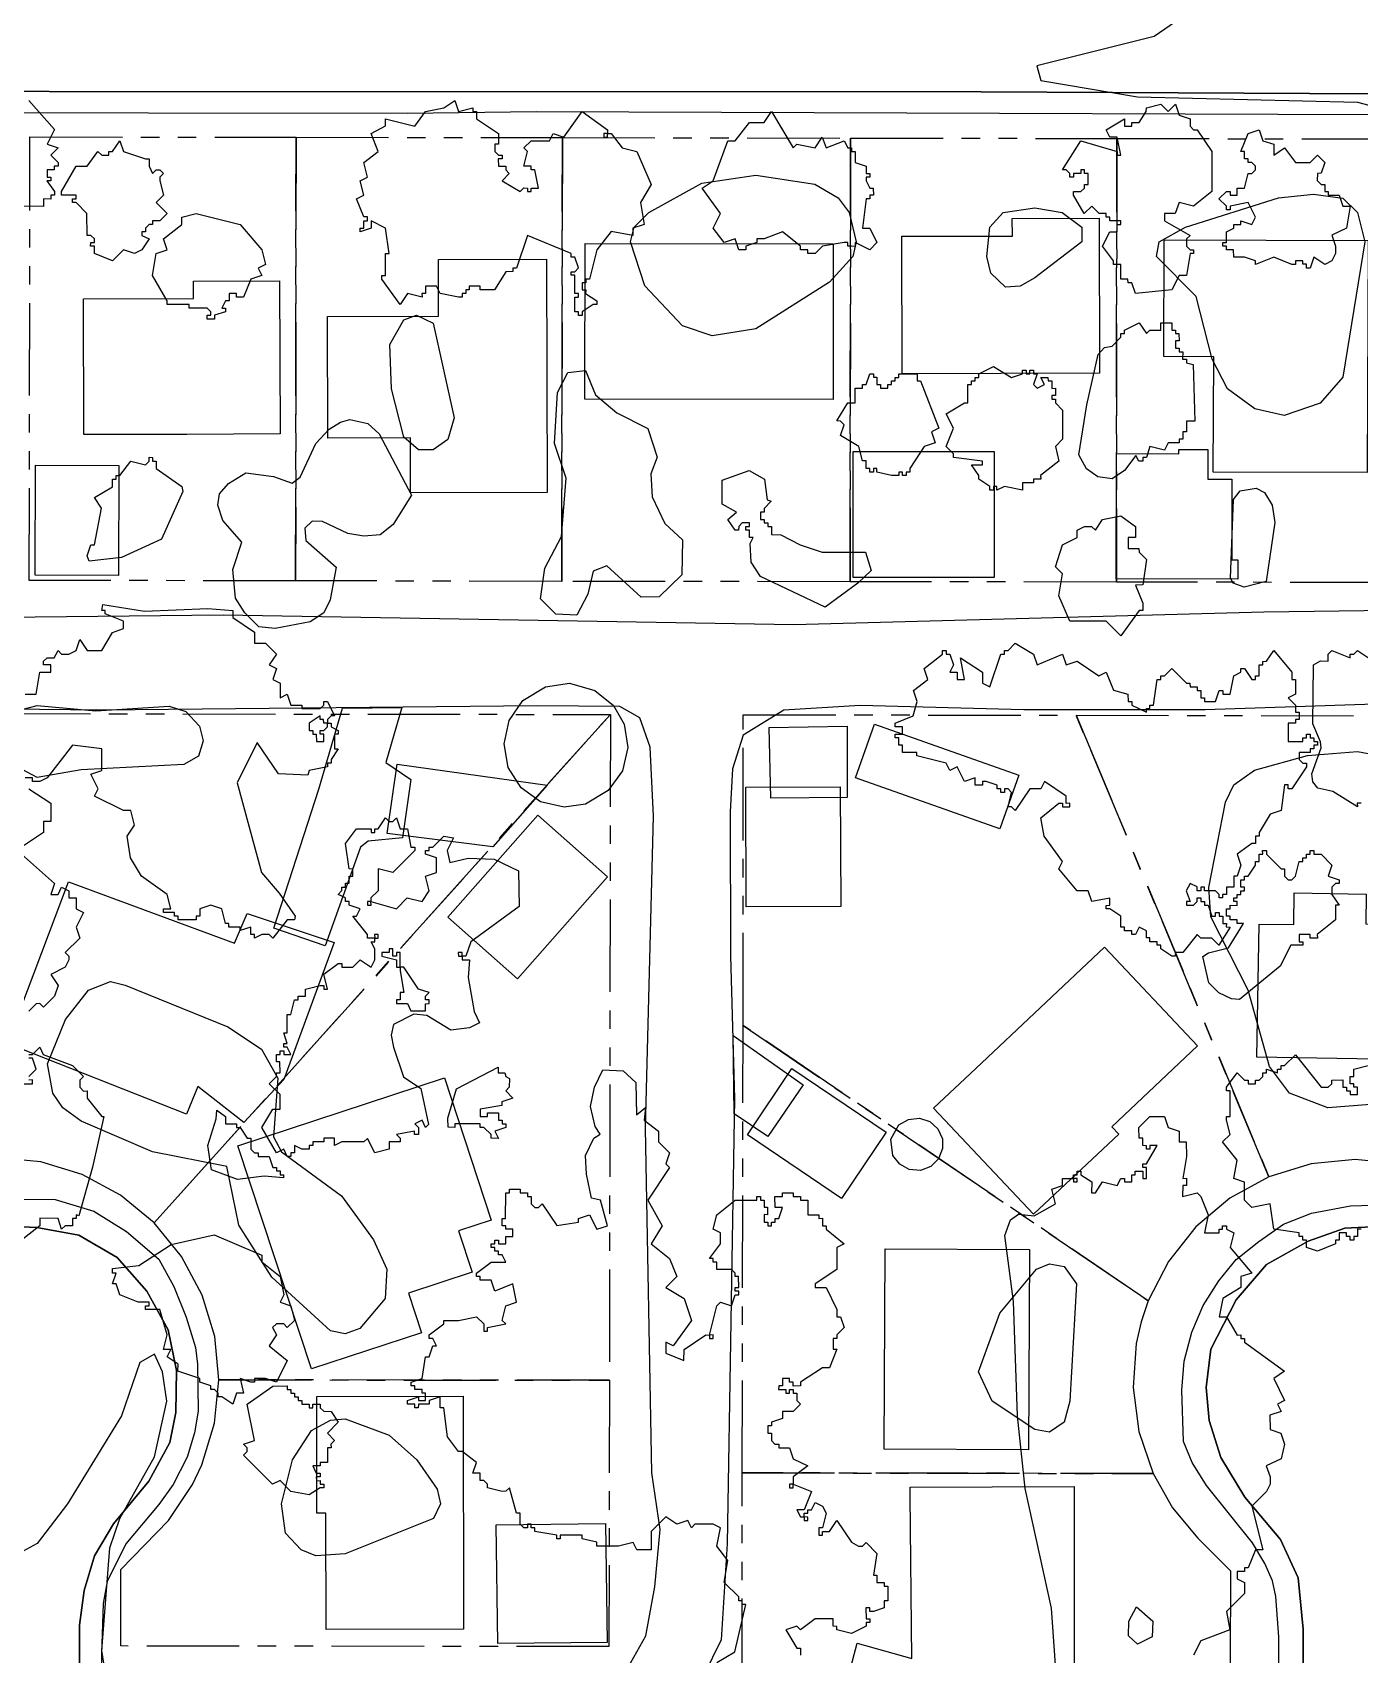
# Model space of a CAD drawing. Header units: metres. Extents: x -550 to 550, y -500 to 950.
# Drawn here: x 365.1 to 456.2, y -138 to -26.6 of the extents above; entities that cross this region are included whole.
import ezdxf

# ---------------------------------------------------------------- set-up
doc = ezdxf.new("R2010")
doc.units = ezdxf.units.M
doc.header["$LTSCALE"] = 2
doc.linetypes.add('PHANTOM', pattern=[6.35, 3.175, -0.635, 0.635, -0.635, 0.635, -0.635])
for name, color, linetype in [('SITE-BLDG-EXIST', 7, 'CONTINUOUS'), ('SITE-PARKING', 250, 'CONTINUOUS'), ('SITE-PROPERTY', 7, 'PHANTOM'), ('SITE-ROAD-CURB', 7, 'CONTINUOUS'), ('SITE-ROAD-GRAVEL', 32, 'CONTINUOUS'), ('SITE-ROAD-PAVED', 7, 'CONTINUOUS'), ('SITE-TREE-CANOPY', 94, 'CONTINUOUS'), ('TOPO-CONTOUR-MINOR', 9, 'CONTINUOUS')]:
    doc.layers.add(name, color=color, linetype=linetype)

msp = doc.modelspace()

# ---------------------------------------------------------------- linework, layer by layer
at = {"layer": 'SITE-BLDG-EXIST'}
for points in [[(424.8, -40.6), (432.4, -40.59), (432.39, -39.38), (438.36, -39.37), (438.38, -50), (424.83, -50.04)], [(403.05, -41.11), (420.1, -41.13), (420.09, -51.81), (403.04, -51.78)], [(446.2, -56.79), (446.23, -48.88), (442.8, -48.86), (442.83, -40.84), (456.83, -40.9), (456.77, -56.83)], [(391.07, -57.52), (391.05, -54.45), (385.39, -54.47), (385.36, -46.11), (392.99, -46.09), (392.98, -42.21), (400.39, -42.18), (400.44, -58.2), (391.07, -58.22)], [(375.69, -54.21), (368.62, -54.22), (368.59, -44.9), (376.15, -44.88), (376.15, -43.69), (382.07, -43.67), (382.1, -54.18)], [(421.47, -55.39), (431.15, -55.39), (431.15, -64.04), (421.47, -64.04)], [(443.84, -55.54), (443.84, -55.25), (445.83, -55.25), (445.83, -57.29), (447.48, -57.29), (447.47, -62.81), (447.88, -62.81), (447.88, -64.14), (439.53, -64.13), (439.55, -55.53)], [(365.27, -63.87), (365.3, -56.32), (371.03, -56.35), (371, -63.9)], [(390.14, -76.84), (400.45, -78.29), (396.71, -82.53), (389.45, -81.61)], [(414.12, -86.64), (414.09, -78.42), (420.57, -78.4), (420.61, -86.62)], [(398.42, -91.58), (393.63, -87.36), (399.81, -80.36), (404.6, -84.59)], [(378.97, -89.14), (379.85, -87.1), (385.81, -89.1), (382.35, -98.5), (379.61, -101.46), (376.45, -98.99), (375.68, -100.88), (363.39, -96.03), (367.57, -84.93)], [(449.35, -87.83), (451.72, -87.86), (451.76, -85.68), (456.7, -85.77), (456.67, -87.82), (464.48, -87.96), (464.33, -97.23), (449.19, -96.98)], [(429.88, -97.75), (438.72, -89.42), (445.12, -96.2), (439.22, -101.75), (439.7, -102.25), (433.86, -107.75), (426.99, -100.46)], [(420.67, -106.67), (414.2, -102.3), (417.26, -97.75), (423.73, -102.13)], [(379.2, -103.06), (393.39, -98.38), (396.61, -108.15), (394.35, -108.89), (395.29, -111.74), (390.92, -113.18), (391.82, -115.89), (384.26, -118.38)], [(423.66, -110.12), (433.58, -110.17), (433.5, -123.93), (423.59, -123.88)], [(385.27, -136.26), (385.25, -128.29), (384.63, -128.29), (384.62, -120.26), (394.68, -120.25), (394.71, -136.25)], [(425.37, -127.09), (425.37, -126.5), (436.64, -126.45), (436.64, -139.4), (429.14, -139.37), (428.1, -143.4), (420.59, -141.53), (421.75, -137.21), (425.49, -138.27)], [(397.05, -137.24), (396.95, -129.09), (404.46, -128.98), (404.56, -137.15)]]:
    msp.add_lwpolyline(points, close=True, dxfattribs=at)
at = {"layer": 'SITE-PARKING'}
for points in [[(390.51, -81.92), (388.15, -82.13), (387.63, -82.54), (385.21, -89.32), (381.67, -88.12), (384.76, -78.57), (386.38, -73.01), (390.46, -72.97), (389.36, -76.74), (391.09, -77.9)], [(415.8, -79.18), (415.7, -74.34), (421.06, -74.24), (421.06, -79.15)], [(431.53, -81.3), (421.63, -77.78), (422.93, -74.1), (432.84, -77.61)], [(415.61, -102.42), (413.3, -100.85), (413.22, -95.49), (418.02, -98.86)]]:
    msp.add_lwpolyline(points, close=True, dxfattribs=at)
at = {"layer": 'SITE-PROPERTY'}
for points in [[(383.17, -64.26), (364.88, -64.24), (364.92, -33.78), (383.2, -33.81)], [(401.45, -64.3), (383.17, -64.26), (383.2, -33.81), (401.49, -33.83)], [(421.25, -64.32), (401.45, -64.3), (401.49, -33.83), (421.29, -33.86)], [(439.54, -64.35), (421.25, -64.32), (421.29, -33.86), (439.57, -33.89)], [(457.82, -64.38), (439.54, -64.35), (439.57, -33.89), (457.86, -33.92)], [(373.46, -108.34), (371.15, -106.45), (368.52, -105.03), (365.66, -104.16), (362.69, -103.87), (362.73, -73.38), (404.79, -73.44)], [(377.9, -119.13), (377.61, -116.15), (376.75, -113.3), (375.34, -110.66), (373.46, -108.34), (404.79, -73.44), (404.72, -119.15)], [(450.02, -105.19), (447.34, -106.66), (445.01, -108.61), (443.12, -110.99), (441.73, -113.69), (413.9, -94.79), (413.92, -73.46), (436.78, -73.49)], [(461.88, -105.22), (458.98, -104.31), (455.95, -104), (452.92, -104.3), (450.02, -105.19), (436.78, -73.49), (470.86, -73.55), (474.34, -75.55)], [(441.25, -115.14), (440.91, -116.63), (440.69, -119.66), (441.08, -122.68), (442.06, -125.56), (413.84, -125.51), (413.9, -94.79), (441.73, -113.69)], [(404.69, -137.44), (371.17, -137.4), (371.17, -132.14), (374.43, -128.78), (376.09, -126.3), (376.73, -124.96), (377.6, -122.1), (377.9, -119.13), (404.72, -119.15)], [(443.4, -127.91), (445.13, -129.99), (447.38, -132.24), (447.35, -148.58), (413.83, -140.5), (413.84, -125.51), (442.06, -125.56)]]:
    msp.add_lwpolyline(points, close=True, dxfattribs=at)
at = {"layer": 'SITE-ROAD-CURB'}
for points in [[(277.21, -106.49), (278.5, -105.77), (279.6, -104.76), (280.62, -103.37), (281.66, -100.42), (281.81, -98.57), (281.51, -97.04), (279.02, -91.25), (278.48, -89.57), (278.2, -87.38), (278.18, -51.05), (278.42, -47.15), (278.73, -45.48), (279.74, -42.04), (281.7, -38.71), (283.49, -36.53), (285.57, -34.68), (288.81, -32.65), (291.13, -31.73), (293.87, -30.98), (295.73, -30.77), (302.23, -30.63), (430.25, -30.68), (466.34, -30.88)], [(476.08, -32.33), (399.7, -32.07), (390.86, -32.17), (301.93, -32.05)], [(364.17, -106.73), (366.65, -106.75), (369.31, -107.54), (371.56, -108.94), (373.77, -110.83), (374.8, -112.72), (375.66, -114.83), (376.3, -116.9), (376.43, -118.05), (376.47, -121.27), (376.23, -122.76), (375.73, -124.44), (374.75, -126.3), (373.77, -127.69), (371.51, -130.38), (370.23, -132.97), (369.96, -134.48), (369.83, -137.97), (369.76, -170.48)], [(450.48, -177.3), (450.69, -136.76), (450.49, -134), (450.26, -132.92), (449.74, -131.73), (448.9, -130.32), (445.74, -126.37), (444.75, -124.8), (444.16, -123.36), (444.03, -119.84), (444.2, -117.85), (444.72, -115.85), (445.5, -114.01), (446.59, -112.32), (447.78, -110.87), (449.33, -109.63), (451.02, -108.44), (452.94, -107.69), (455.63, -107.17), (457.91, -107.11)], [(368.32, -174.92), (368.32, -135.98), (368.64, -133.6), (369.36, -131.21), (370.65, -129.01), (373.08, -126.08), (374.52, -123.42), (374.95, -121.37), (374.99, -118.48), (374.41, -115.7), (372.96, -113.03), (370.91, -110.72), (368.28, -109.18), (365.39, -108.66), (363.41, -108.57)], [(457.54, -108.6), (455.23, -108.7), (452.72, -109.61), (449.86, -111.2), (447.78, -113.63), (446.02, -117.03), (445.71, -119.64), (445.92, -121.91), (446.72, -124.46), (448.37, -127.18), (450.81, -130.08), (452.03, -132.71), (452.38, -136.24), (452.22, -176.93)]]:
    msp.add_lwpolyline(points, dxfattribs=at)
at = {"layer": 'SITE-ROAD-GRAVEL'}
for points in [[(259.08, -140.3), (280.03, -140.03), (302.28, -139.38), (305.73, -139.43), (310.9, -139.26), (313.71, -138.64), (314.38, -137.65), (314.39, -136.37), (313.94, -127.1), (314.22, -79.35), (314.94, -75.13), (315.64, -73.13), (317.08, -71.05), (319.68, -68.87), (320.83, -68.29), (327.76, -66.53), (354.5, -66.85), (378.19, -66.6), (417.39, -67.26), (449.67, -66.39), (461.74, -66.22)], [(405.99, -138.91), (407.22, -136.7), (407.84, -133.33), (408.21, -129.39), (407.63, -125.52), (407.2, -101.85), (407.76, -80.43), (407.51, -75.68), (406.82, -73.68), (405.44, -72.9), (399.76, -72.84), (369.84, -73.14), (331.52, -72.74)], [(462.79, -72.55), (445.65, -73.11), (433.19, -73.13), (421.95, -72.82), (416.7, -73.15), (413.91, -74.86), (413.17, -77.16), (413.02, -80.13), (413.05, -90.01), (413.31, -99.8), (412.82, -130.38), (412.39, -136.98), (409.98, -141.92)]]:
    msp.add_lwpolyline(points, dxfattribs=at)
at = {"layer": 'SITE-ROAD-PAVED'}
for points in [[(466.34, -30.88), (430.25, -30.68), (302.23, -30.63), (295.73, -30.77), (293.87, -30.98), (291.13, -31.73), (288.81, -32.65), (285.57, -34.68), (283.49, -36.53), (281.7, -38.71), (279.74, -42.04), (278.73, -45.48), (278.42, -47.15), (278.18, -51.05), (278.2, -87.38), (278.48, -89.57), (279.02, -91.25), (281.51, -97.04), (281.81, -98.57), (281.66, -100.42), (280.62, -103.37), (279.6, -104.76), (278.5, -105.77), (277.21, -106.49)], [(363.41, -108.57), (365.39, -108.66), (368.28, -109.18), (370.91, -110.72), (372.96, -113.03), (374.41, -115.7), (374.99, -118.48), (374.95, -121.37), (374.52, -123.42), (373.08, -126.08), (370.65, -129.01), (369.36, -131.21), (368.64, -133.6), (368.32, -135.98), (368.32, -174.92)], [(452.22, -176.93), (452.38, -136.24), (452.03, -132.71), (450.81, -130.08), (448.37, -127.18), (446.72, -124.46), (445.92, -121.91), (445.71, -119.64), (446.02, -117.03), (447.78, -113.63), (449.86, -111.2), (452.72, -109.61), (455.23, -108.7), (457.54, -108.6)]]:
    msp.add_lwpolyline(points, dxfattribs=at)
at = {"layer": 'SITE-TREE-CANOPY'}
for points in [[(364.84, -31.29), (366.6, -33.28), (366.1, -34.29), (366.85, -34.54), (366.35, -35.04), (366.85, -35.54), (366.85, -35.79), (366.59, -35.79), (366.59, -36.04), (366.1, -36.04), (366.1, -36.54), (366.35, -36.54), (366.35, -36.79), (366.09, -36.79), (366.6, -37.54), (366.6, -37.79), (366.35, -37.79), (366.35, -38.05), (365.85, -38.04), (365.85, -38.55), (364.35, -38.54)], [(364.6, -72.04), (365.35, -72.04), (365.6, -70.54), (366.35, -70.54), (366.35, -70.04), (365.85, -70.04), (365.85, -69.79), (366.1, -69.54), (366.59, -69.54), (366.85, -69.04), (367.1, -69.29), (367.6, -69.29), (368.1, -69.04), (368.34, -68.29), (368.85, -69.04), (369.85, -69.04), (370.6, -67.8), (371.34, -67.54), (371.35, -67.04), (370.1, -66.54), (370.1, -66.29), (369.85, -66.29), (369.93, -65.88), (372.79, -66.35), (377.14, -66.16), (378.85, -66.3), (378.85, -66.79), (380.35, -67.79), (380.35, -68.54), (381.1, -68.54), (381.85, -69.29), (381.35, -70.04), (381.85, -70.29), (381.6, -71.03), (382.1, -71.29), (382.1, -72.29), (382.6, -72.04), (382.85, -72.79), (383.6, -72.79), (383.6, -73.04), (384.85, -73.04), (385.1, -72.79), (385.1, -72.54), (385.35, -72.54), (385.85, -73.54), (385.6, -73.54), (385.35, -73.79), (385.35, -74.04), (385.6, -74.04), (385.6, -74.29), (386.1, -74.54), (386.1, -74.79), (385.84, -74.79), (385.85, -75.79), (386.1, -75.79), (385.6, -76.53), (385.6, -76.79), (385.35, -76.79), (385.35, -77.04), (384.1, -77.29), (384.02, -77.6), (382, -77.51), (380.54, -75.37), (379.15, -78.14), (380.82, -84.29), (382.05, -85.7), (383.13, -87.29), (383.1, -87.54), (382.6, -87.54), (381.6, -88.79), (381.35, -88.54), (380.85, -88.54), (380.35, -88.79), (380.35, -88.54), (380.1, -88.54), (380.1, -88.04), (379.35, -88.28), (379.35, -88.04), (378.59, -88.04), (378.59, -87.79), (378.35, -87.79), (378.1, -86.79), (377.35, -86.54), (376.59, -86.79), (376.6, -87.29), (376.35, -87.29), (376.35, -87.54), (375.1, -87.53), (375.1, -87.29), (374.85, -87.29), (374.85, -87.04), (374.09, -87.04), (374.09, -86.79), (374.6, -86.79), (374.35, -85.79), (372.59, -84.54), (371.84, -83.29), (371.6, -81.79), (372.1, -81.03), (371.85, -80.04), (371.35, -80.04), (369.35, -79.04), (369.6, -78.54), (369.1, -77.54), (369.85, -77.29), (369.85, -75.79), (367.84, -75.55), (366.1, -77.79), (365.6, -78.05), (365.1, -78.04), (365.1, -77.79), (364.6, -77.79)], [(456.35, -79.54), (456.09, -79.54), (456.1, -79.79), (454.41, -78.73), (453.37, -78.49), (453.04, -78.06), (452.96, -77.51), (453.61, -75.72), (453.57, -75.31), (453.04, -74.09), (453.09, -70.02), (453.56, -69.76), (454.1, -69.79), (454.1, -69.29), (454.34, -69.04), (455.6, -69.54), (455.59, -69.29), (455.85, -69.29), (456.1, -69.04), (456.85, -69.54)], [(364.85, -78.54), (366.35, -79.54), (366.35, -80.79), (365.85, -80.79), (365.85, -81.54), (364.35, -82.54)], [(364.34, -83.04), (366.6, -85.04), (366.35, -85.79), (366.85, -85.79), (367.09, -85.29), (367.6, -85.54), (367.6, -86.03), (368.1, -86.03), (368.1, -86.79), (368.6, -87.04), (368.1, -88.04), (368.35, -88.79), (367.35, -89.79), (367.59, -90.04), (367.6, -90.29), (367.35, -90.79), (366.35, -91.29), (366.85, -92.04), (366.6, -92.79), (365.85, -93.54), (365.6, -93.28), (365.35, -93.3), (364.85, -93.8)], [(364.85, -96.79), (365.1, -96.79), (365.6, -96.29), (365.84, -96.79), (367.84, -97.54), (368.6, -98.29), (368.35, -98.54), (368.35, -99.04), (368.6, -99.3), (368.85, -99.28), (368.85, -99.78), (369.85, -101.04), (370, -101.04), (369.23, -104.52), (368.27, -107.87), (368.1, -107.79), (368.1, -108.04), (367.85, -108.04), (367.85, -108.54), (367.35, -108.54), (367.1, -108.79), (366.85, -108.04), (365.6, -108.03), (365.6, -108.54), (364.35, -109.53)], [(456.35, -108.79), (456.1, -108.79), (456.1, -109.29), (455.85, -109.29), (455.85, -109.54), (455.6, -109.54), (455.59, -109.29), (455.35, -109.29), (455.35, -109.04), (454.85, -109.03), (454.85, -109.54), (454.6, -109.54), (454.6, -109.79), (453.35, -110.29), (452.59, -110.04), (452.6, -109.54), (452.35, -109.54), (452.35, -109.29), (452.1, -109.29), (452.1, -109.04), (450.35, -108.78), (450.1, -107.04), (448.85, -107.29), (448.35, -106.79), (448.34, -105.55), (447.6, -105.29), (447.85, -104.04), (446.84, -102.78), (447.35, -102.28), (447.1, -101.29), (447.1, -101.04), (447.35, -101.04), (447.35, -99.29), (447.1, -99.29), (447.1, -99.04), (447.85, -98.04), (448.35, -98.54), (448.6, -98.54), (448.6, -98.79), (449.1, -98.79), (449.1, -98.54), (449.35, -98.54), (449.6, -98.29), (449.6, -98.04), (449.85, -98.04), (449.85, -97.79), (450.6, -98.04), (450.6, -97.79), (450.85, -97.8), (450.85, -97.54), (451.1, -97.54), (451.85, -96.8), (453.6, -99.04), (454.1, -99.04), (454.35, -98.79), (454.35, -98.54), (455.09, -98.53), (455.09, -99.03), (455.35, -99.04), (455.35, -99.29), (455.6, -99.29), (455.6, -99.54), (456.1, -99.54), (456.1, -99.04), (455.85, -99.04), (455.85, -98.79), (455.6, -98.79), (455.6, -98.29), (455.85, -98.29), (455.85, -97.79), (456.84, -97.54)], [(364.85, -98.29), (365.34, -97.79), (365.1, -97.04), (364.85, -97.04)], [(412.1, -138.54), (413.34, -137.79), (414.1, -134.54), (413.85, -134.54), (413.85, -134.29), (413.6, -134.29), (413.6, -134.03), (412.6, -133.04), (412.85, -131.54), (412.1, -130.54), (412.35, -129.29), (411.85, -129.04), (410.6, -129.04), (410.35, -129.29), (410.1, -128.79), (409.35, -129.03), (408.59, -128.54), (407.6, -129.54), (407.59, -130.79), (406.6, -130.79), (406.35, -130.29), (405.35, -130.54), (403.85, -130.54), (403.85, -130.28), (402.85, -130.04), (402.85, -129.79), (401.35, -129.79), (401.35, -130.04), (401.1, -130.04), (401.1, -129.79), (399.6, -129.53), (399.6, -129.29), (399.34, -129.29), (399.35, -129.04), (399.1, -129.04), (399.1, -129.29), (398.85, -129.29), (398.6, -129.04), (398.59, -128.29), (398.35, -128.29), (397.85, -126.54), (397.6, -126.78), (397.35, -126.8), (396.35, -126.54), (396.35, -126.29), (396.1, -126.04), (395.84, -126.04), (395.85, -125.54), (395.35, -125.54), (395.6, -124.79), (394.6, -124.04), (394.35, -124.04), (393.6, -123.04), (393.35, -121.04), (393.1, -121.04), (393.1, -120.29), (392.35, -120.54), (392.35, -120.79), (391.6, -120.79), (391.59, -121.04), (391.35, -121.04), (391.35, -120.79), (390.85, -120.79), (390.85, -120.54), (391.6, -120.29), (391.6, -120.54), (392.1, -120.54), (392.09, -120.04), (391.85, -120.04), (391.85, -119.79), (391.35, -119.79), (391.35, -119.54), (391.1, -119.53), (391.1, -119.29), (391.85, -119.04), (392.1, -117.54), (392.35, -117.55), (392.6, -116.79), (392.85, -116.79), (392.6, -116.29), (392.35, -116.29), (392.35, -116.04), (393.35, -115.29), (393.35, -115.04), (394.35, -115.04), (395.6, -114.79), (396.1, -115.29), (396.1, -115.79), (396.35, -115.79), (396.35, -115.54), (397.6, -115.29), (397.35, -115.04), (397.6, -114.04), (398.35, -113.79), (398.09, -112.54), (396.85, -113.03), (396.6, -112.29), (395.85, -112.29), (395.85, -112.04), (395.6, -112.04), (395.6, -111.79), (396.6, -111.04), (397.6, -111.04), (397.35, -110.54), (397.1, -110.54), (397.1, -110.29), (396.85, -110.29), (396.85, -110.04), (396.59, -110.04), (396.6, -109.79), (396.85, -109.79), (396.85, -109.54), (397.1, -109.54), (397.1, -109.79), (397.6, -109.79), (397.6, -109.29), (398.1, -109.29), (398.1, -108.79), (397.6, -108.79), (397.6, -108.54), (397.35, -108.54), (397.35, -108.04), (397.59, -108.04), (397.6, -106.29), (397.85, -106.29), (397.85, -106.04), (398.59, -106.04), (398.6, -106.28), (399.1, -106.29), (399.1, -106.54), (399.35, -106.54), (399.34, -107.04), (399.6, -107.29), (399.85, -107.29), (400.1, -107.04), (401.1, -108.53), (402.59, -108.29), (402.59, -108.04), (403.35, -107.79), (403.85, -108.79), (404.6, -108.54), (404.1, -106.79), (403.49, -106.64), (403.15, -105), (403.09, -103.72), (403.65, -102.53), (404.08, -102.26), (403.75, -101.74), (403.43, -100.35), (403.69, -99.03), (404.28, -97.84), (405.67, -97.91), (406.53, -98.7), (406.59, -100.92), (407.2, -100.42), (407.1, -101.29), (408.1, -102.04), (408.1, -102.79), (408.85, -103.54), (408.6, -104.29), (408.85, -104.54), (407.35, -106.78), (408.35, -108.54), (407.6, -109.79), (408.85, -110.79), (409.35, -112.04), (408.6, -112.79), (409.85, -113.54), (410.35, -115.04), (409.1, -116.79), (408.6, -116.54), (408.59, -117.29), (409.84, -117.79), (409.85, -117.04), (411.35, -116.04), (411.6, -116.05), (412.1, -114.04), (412.35, -113.79), (413.1, -114.04), (413.35, -113.29), (413.6, -113.29), (413.6, -113.04), (413.35, -113.04), (413.35, -112.79), (413.6, -112.79), (413.59, -112.04), (413.35, -112.04), (413.35, -111.79), (413.1, -111.54), (412.1, -111.54), (412.1, -111.04), (411.85, -111.04), (411.85, -110.79), (411.59, -110.79), (412.35, -109.79), (412.35, -109.04), (411.85, -108.79), (412.1, -107.79), (413.35, -106.79), (414.85, -106.79), (414.84, -106.54), (415.1, -106.54), (415.1, -106.79), (415.35, -106.79), (415.35, -107.28), (415.59, -107.28), (415.59, -107.79), (415.35, -107.78), (415.35, -108.29), (415.6, -108.29), (415.6, -108.54), (415.85, -108.54), (415.85, -108.29), (416.1, -108.29), (416.1, -108.04), (416.35, -108.04), (416.6, -107.29), (416.1, -107.29), (416.09, -106.54), (416.6, -106.54), (416.6, -106.28), (417.34, -106.29), (417.34, -106.54), (417.85, -106.54), (417.85, -106.79), (418.35, -106.79), (418.35, -107.79), (419.1, -107.79), (419.1, -108.05), (419.35, -108.03), (419.35, -108.54), (419.6, -108.54), (419.6, -108.79), (420.84, -109.79), (420.35, -110.04), (420.35, -111.54), (418.85, -112.54), (418.85, -112.79), (419.6, -112.78), (420.35, -114.29), (420.35, -114.79), (420.6, -114.79), (420.84, -115.54), (420.35, -116.04), (420.35, -116.29), (420.1, -116.29), (420.1, -117.03), (420.34, -117.03), (419.85, -118.29), (419.35, -118.29), (417.85, -119.29), (417.85, -119.53), (417.35, -119.55), (417.35, -119.29), (417.1, -119.29), (417.1, -119.04), (416.6, -119.04), (416.6, -119.54), (416.35, -119.54), (416.34, -119.79), (416.85, -119.79), (416.85, -120.04), (417.1, -120.05), (417.1, -119.79), (417.35, -119.79), (417.35, -120.03), (417.59, -120.03), (417.6, -120.54), (417.85, -120.79), (417.35, -121.29), (416.6, -121.29), (416.6, -121.79), (415.85, -122.03), (415.85, -122.29), (415.6, -122.29), (415.6, -122.79), (415.85, -122.79), (415.85, -123.29), (416.09, -123.54), (416.35, -123.54), (416.35, -123.79), (417.1, -123.79), (417.35, -124.54), (418.35, -125.04), (417.35, -125.79), (417.35, -126.29), (418.6, -126.79), (418.1, -128.04), (417.6, -128.04), (417.85, -128.54), (418.1, -128.54), (418.1, -128.29), (418.35, -128.29), (418.35, -128.04), (418.6, -128.05), (418.85, -127.54), (419.35, -127.79), (419.6, -128.29), (419.35, -129.29), (419.1, -129.29), (419.1, -129.79), (419.35, -129.79), (419.35, -129.54), (419.84, -129.54), (420.35, -128.79), (421.35, -130.28), (421.84, -130.54), (422.1, -130.54), (422.35, -130.29), (423.1, -131.04), (422.85, -132.54), (423.1, -132.54), (423.1, -133.05), (423.6, -133.03), (423.6, -133.29), (423.85, -133.29), (423.85, -134.29), (423.6, -134.29), (423.6, -134.79), (422.85, -135.04), (422.6, -135.04), (422.6, -134.79), (422.34, -134.79), (422.35, -135.54), (422.6, -135.54), (422.6, -135.79), (422.35, -135.79), (422.35, -136.04), (421.35, -136.54), (420.35, -136.29), (420.35, -136.05), (420.1, -136.04), (420.1, -135.54), (418.85, -135.54), (417.85, -136.29), (417.6, -136.04), (416.85, -136.29), (417.6, -137.54), (417.85, -137.54), (417.85, -138.04)], [(364.35, -98.79), (365.1, -98.79), (365.1, -98.53), (364.84, -98.55)], [(435.43, -139.68), (435.09, -134.8), (433.28, -126.58), (432.76, -121.59), (432.47, -113.75), (431.89, -109.22), (432.27, -108.14), (432.82, -107.74), (433.9, -107.86), (435.35, -107.04), (435.1, -106.04), (435.85, -105.79), (435.85, -105.29), (436.6, -105.29), (436.6, -105.04), (436.85, -105.04), (436.85, -104.79), (437.09, -104.79), (437.09, -105.04), (437.85, -105.54), (437.84, -106.29), (438.1, -106.29), (438.6, -105.54), (439.6, -105.79), (439.85, -105.29), (440.1, -105.29), (440.1, -105.53), (440.6, -105.54), (440.6, -105.04), (440.84, -105.04), (440.84, -104.79), (441.35, -104.79), (441.35, -105.29), (441.6, -105.29), (441.6, -104.54), (441.35, -104.54), (441.35, -104.29), (441.6, -104.29), (442.35, -103.03), (441.84, -103.03), (441.85, -103.29), (441.6, -103.29), (441.6, -103.05), (441.35, -103.04), (441.35, -102.54), (441.1, -102.54), (441.09, -101.79), (441.85, -101.04), (442.85, -101.04), (443.1, -101.79), (443.85, -102.04), (443.85, -102.79), (444.34, -102.79), (444.35, -103.79), (444.1, -105.3), (444.35, -105.28), (444.35, -105.78), (444.1, -105.78), (444.09, -106.54), (445.1, -106.29), (445.34, -106.54), (445.85, -107.79), (445.6, -109.03), (446.6, -109.04), (446.6, -108.79), (446.84, -108.79), (446.84, -108.54), (447.1, -108.54), (447.1, -108.79), (447.6, -109.04), (447.35, -110.04), (448.85, -111.79), (448.1, -112.04), (448.1, -112.79), (446.85, -113.54), (446.6, -114.79), (447.1, -114.79), (447.85, -116.05), (448.1, -116.03), (448.1, -116.29), (448.35, -116.29), (448.34, -116.54), (451.1, -118.54), (450.35, -119.04), (451.1, -120.54), (450.6, -120.79), (450.85, -121.29), (450.09, -121.54), (450.1, -122.54), (450.84, -122.79), (451.1, -123.54), (450.85, -124.54), (449.84, -125.04), (450.1, -125.79), (450.1, -126.29), (449.85, -126.79), (448.85, -127.79), (449.6, -130.79), (449.1, -130.79), (448.6, -132.04), (448.35, -132.04), (448.35, -132.29), (447.85, -132.29), (447.85, -132.79), (448.35, -133.04), (448.34, -133.79), (447.1, -135.04), (447.34, -136.29), (445.35, -137.04), (444.85, -138.04)]]:
    msp.add_lwpolyline(points, dxfattribs=at)
for points in [[(404.85, -33.54), (405.6, -34.53), (406.6, -34.79), (407.6, -37.04), (406.85, -38.28), (407.1, -39.79), (406.34, -40.04), (406.34, -40.54), (404.85, -40.28), (403.85, -41.54), (403.35, -43.54), (403.1, -43.54), (403.1, -43.79), (402.85, -43.79), (402.85, -44.29), (403.1, -44.29), (403.09, -44.54), (403.85, -45.04), (403.85, -45.29), (403.6, -45.29), (402.85, -45.79), (402.85, -46.04), (402.59, -46.04), (402.59, -45.79), (402.35, -45.79), (402.35, -44.79), (402.6, -44.79), (402.6, -44.54), (402.35, -44.54), (402.34, -43.28), (402.1, -43.28), (402.1, -43.04), (402.35, -43.04), (402.6, -42.78), (402.35, -42.04), (402.1, -42.04), (402.1, -41.79), (399.1, -40.54), (398.35, -42.79), (398.1, -42.79), (398.1, -43.03), (397.6, -43.05), (396.84, -44.29), (395.85, -44.29), (395.85, -44.04), (395.1, -44.04), (395.1, -44.29), (394.85, -44.29), (394.85, -44.54), (394.6, -44.54), (394.6, -44.79), (394.35, -44.79), (393.09, -44.54), (392.85, -44.04), (392.1, -44.04), (392.1, -44.54), (391.84, -44.54), (391.85, -44.78), (390.85, -44.54), (390.35, -45.29), (389.1, -43.54), (389.1, -43.29), (389.35, -43.29), (389.35, -41.79), (389.6, -41.79), (389.35, -40.04), (388.35, -39.54), (388.35, -40.04), (387.6, -40.29), (387.6, -40.04), (387.85, -40.04), (387.85, -39.54), (388.1, -39.54), (388.1, -39.28), (387.85, -39.28), (387.35, -38.04), (387.85, -37.79), (387.6, -36.79), (388.1, -36.54), (387.85, -35.54), (388.85, -34.79), (388.35, -33.55), (389.34, -33.03), (389.35, -32.53), (391.35, -33.04), (392.1, -32.04), (393.35, -31.79), (394.1, -31.29), (394.35, -32.04), (395.35, -31.79), (395.35, -32.04), (395.6, -32.04), (395.6, -32.54), (397.1, -33.54), (397.1, -34.29), (396.85, -34.29), (396.85, -34.79), (397.1, -35.04), (397.35, -35.04), (397.35, -35.29), (397.09, -35.29), (397.1, -35.79), (397.6, -35.79), (397.6, -36.04), (397.84, -36.29), (397.35, -36.79), (398.59, -37.54), (398.85, -37.28), (399.1, -37.29), (399.1, -37.54), (399.35, -37.54), (399.35, -37.29), (399.85, -37.29), (399.6, -36.04), (399.35, -36.04), (399.35, -35.79), (398.85, -35.79), (399.1, -34.79), (398.84, -34.54), (399.35, -34.04), (400.6, -34.04), (400.85, -33.54), (401.6, -33.8), (402.85, -32.04), (404.6, -33.29), (404.6, -33.54)], [(417.35, -34.54), (417.6, -34.29), (418.85, -34.54), (419.34, -33.8), (419.6, -34.54), (420.85, -34.04), (421.1, -34.54), (421.35, -34.54), (421.34, -34.79), (421.6, -34.79), (421.6, -35.54), (422.35, -35.79), (422.35, -36.29), (422.6, -36.29), (422.6, -36.54), (422.35, -36.54), (422.35, -36.79), (422.6, -37.29), (422.84, -37.29), (422.85, -37.79), (422.6, -37.79), (422.6, -38.04), (422.35, -38.04), (422.1, -40.04), (422.6, -40.04), (423.1, -41.04), (422.6, -41.54), (421.6, -41.04), (421.6, -41.3), (421.35, -41.29), (421.1, -41.29), (421.1, -41.04), (420.85, -41.04), (419.35, -41.29), (418.85, -41.79), (418.34, -41.79), (418.34, -41.54), (417.85, -41.54), (417.85, -41.29), (416.6, -40.29), (415.35, -40.79), (414.85, -40.79), (414.85, -41.04), (414.1, -41.29), (414.1, -41.54), (413.6, -41.54), (413.35, -40.78), (412.6, -41.04), (411.85, -40.04), (412.35, -39.04), (411.1, -37.29), (411.85, -36.79), (412.85, -34.04), (413.35, -34.04), (414.35, -32.79), (415.35, -32.79), (415.85, -32.04)], [(443.85, -32.29), (444.6, -32.54), (444.6, -33.04), (444.84, -33.29), (445.1, -33.29), (446.1, -34.78), (446.1, -37.54), (444.85, -38.54), (443.85, -38.29), (443.59, -39.04), (442.85, -39.04), (442.85, -39.54), (444.6, -40.54), (444.35, -40.79), (444.35, -41.29), (444.6, -41.53), (444.85, -41.54), (444.85, -41.79), (444.6, -41.79), (444.35, -43.29), (443.85, -43.29), (443.35, -44.29), (440.85, -44.54), (440.6, -43.79), (440.35, -43.79), (440.34, -43.54), (439.85, -43.54), (439.85, -42.54), (439.35, -42.54), (439.35, -42.28), (438.6, -41.29), (439.1, -40.29), (439.6, -40.29), (439.6, -39.79), (439.85, -39.79), (439.85, -39.54), (439.1, -39.54), (439.1, -39.29), (438.85, -39.29), (438.85, -39.04), (438.35, -39.04), (437.85, -38.53), (437.34, -39.03), (436.59, -37.79), (436.59, -37.54), (437.1, -37.54), (437.35, -37.29), (437.35, -37.04), (437.6, -37.04), (437.6, -36.29), (437.35, -36.29), (437.35, -36.04), (437.1, -36.04), (437.09, -36.29), (436.6, -36.29), (436.6, -36.54), (436.35, -36.54), (436.35, -36.29), (436.1, -36.04), (435.85, -36.04), (437.1, -34.04), (439.6, -34.79), (439.6, -35.04), (439.85, -35.04), (439.6, -33.79), (439.1, -33.79), (438.85, -33.29), (440.1, -32.54), (440.1, -33.04), (440.6, -33.04), (440.6, -32.79), (441.1, -32.79), (441.59, -32.04), (441.6, -31.79), (442.6, -31.54), (443.1, -32.04), (443.6, -31.54)], [(450.35, -35.03), (451.1, -34.53), (451.85, -35.54), (452.85, -35.54), (453.35, -35.04), (453.85, -35.54), (453.6, -36.28), (453.35, -36.3), (453.34, -36.78), (453.6, -37.04), (453.85, -37.04), (453.85, -37.54), (454.1, -37.54), (454.1, -37.79), (454.85, -37.79), (455.1, -38.54), (455.6, -38.54), (455.35, -40.04), (454.34, -40.53), (454.6, -41.29), (454.6, -41.79), (454.35, -42.29), (453.85, -42.54), (453.1, -42.03), (452.85, -42.79), (452.6, -42.79), (452.6, -42.53), (452.35, -42.53), (452.35, -42.29), (451.85, -42.29), (451.85, -42.54), (451.6, -42.54), (450.35, -42.04), (449.1, -42.54), (449.1, -42.29), (448.35, -42.04), (447.6, -42.04), (447.59, -41.54), (447.1, -41.54), (447.1, -41.29), (446.85, -41.29), (446.85, -41.04), (447.1, -41.04), (447.1, -40.29), (447.6, -40.04), (447.6, -39.79), (448.1, -39.79), (448.1, -39.54), (448.85, -39.79), (449.1, -39.29), (448.6, -38.29), (447.35, -38.53), (447.35, -38.79), (447.1, -38.79), (447.1, -38.53), (446.59, -38.04), (447.1, -37.54), (447.35, -37.54), (447.35, -37.79), (447.84, -37.79), (447.85, -37.29), (448.35, -37.29), (448.6, -36.29), (448.85, -36.29), (449.1, -36.05), (449.1, -35.79), (448.84, -35.54), (448.6, -35.54), (448.6, -35.29), (448.35, -35.29), (448.35, -34.79), (448.09, -34.79), (448.59, -33.54), (449.35, -33.29), (449.6, -34.04), (450.35, -34.29)], [(372.85, -35.29), (373.1, -35.29), (373.1, -35.78), (373.35, -36.29), (373.6, -36.04), (373.85, -36.04), (374.1, -36.29), (373.85, -36.54), (373.85, -36.79), (374.1, -37.79), (373.6, -38.29), (374.35, -39.05), (373.84, -39.55), (373.35, -39.54), (373.35, -39.79), (373.1, -39.79), (372.85, -40.04), (372.85, -40.29), (372.6, -40.29), (372.6, -40.54), (373.1, -40.79), (372.6, -41.53), (372.1, -41.79), (371.35, -41.54), (370.6, -42.29), (369.35, -41.79), (369.35, -41.29), (369.09, -41.29), (369.1, -41.04), (369.35, -41.04), (369.35, -40.79), (369.1, -40.54), (368.85, -40.54), (368.84, -39.04), (368.09, -38.29), (367.85, -38.29), (367.85, -38.04), (368.09, -38.04), (368.09, -37.79), (367.1, -37.79), (367.1, -37.53), (368.1, -35.79), (368.85, -35.79), (369.59, -34.79), (369.85, -35.04), (370.35, -35.04), (370.35, -34.79), (370.6, -34.79), (371.1, -34.04), (371.35, -34.79)], [(404.34, -33.54), (404.35, -33.79), (404.6, -33.79), (404.6, -33.54)], [(379.6, -44.79), (379.1, -44.79), (379.1, -44.54), (378.6, -44.53), (378.6, -45.04), (378.35, -45.03), (378.1, -45.53), (378.35, -45.54), (378.35, -45.79), (377.6, -46.03), (377.6, -46.29), (377.09, -46.29), (377.09, -46.03), (377.35, -46.03), (377.35, -45.79), (377.1, -45.54), (375.85, -45.54), (375.85, -45.29), (374.35, -45.29), (374.35, -45.04), (373.35, -43.29), (373.6, -41.79), (374.35, -41.54), (374.1, -40.79), (375.35, -39.79), (375.35, -39.29), (376.35, -39.04), (379.35, -39.79), (380.85, -41.54), (381.1, -42.54), (380.6, -42.79), (380.85, -43.29), (380.1, -43.54)], [(439.85, -47.54), (439.85, -47.29), (440.1, -47.29), (440.09, -47.04), (441.1, -46.54), (441.6, -47.29), (441.85, -47.04), (442.59, -47.04), (442.6, -46.54), (443.35, -46.54), (443.35, -47.04), (443.6, -47.04), (443.6, -47.28), (443.84, -47.28), (443.85, -47.79), (443.6, -47.79), (443.6, -48.29), (443.85, -48.29), (443.85, -48.54), (444.1, -48.54), (444.09, -49.04), (444.35, -49.04), (444.35, -49.29), (444.82, -49.41), (444.94, -53.29), (444.35, -53.29), (444.35, -54.04), (444.1, -54.04), (444.1, -54.54), (443.85, -54.54), (443.85, -54.79), (443.1, -54.79), (442.85, -55.29), (441.85, -55.04), (441.6, -55.79), (441.35, -55.79), (441.35, -56.04), (441.09, -56.04), (440.87, -55.66), (440.11, -56.68), (439.26, -57.25), (438.26, -57.13), (437.49, -56.57), (436.97, -55.62), (437.52, -52.18), (438.3, -48.72), (438.72, -48.25), (439.25, -48.14)], [(408.13, -65.36), (406.9, -65.39), (404.54, -63.24), (403.6, -63.6), (403.24, -65.18), (402.48, -66.62), (401.04, -66.56), (400, -65.5), (400.28, -63.39), (401.42, -61.23), (401.76, -57.22), (400.96, -54.83), (401.16, -51.34), (401.86, -49.95), (403.09, -49.83), (403.77, -51.5), (405.23, -52.72), (407.35, -53.8), (408.01, -55.78), (407.57, -56.91), (407.65, -58.49), (408.53, -60.32), (409.74, -61.44), (409.69, -63.84)], [(425.85, -50.54), (426.1, -50.54), (427.35, -53.79), (426.85, -54.04), (427.1, -54.79), (426.35, -55.04), (425.35, -56.54), (425.35, -56.8), (425.1, -56.79), (425.1, -57.04), (424.85, -57.04), (424.85, -56.79), (424.6, -56.79), (424.6, -57.04), (424.1, -57.04), (423.09, -56.79), (423.09, -56.54), (422.85, -56.54), (422.85, -56.79), (422.6, -56.79), (422.6, -56.54), (422.35, -56.54), (422.35, -56.03), (422.1, -56.03), (421.85, -55.04), (420.6, -54.29), (420.85, -53.54), (420.6, -53.29), (420.35, -53.28), (421.1, -52.04), (421.6, -52.04), (421.6, -51.04), (422.1, -51.04), (422.1, -50.78), (422.35, -50.78), (422.6, -50.04), (422.85, -50.04), (422.85, -50.28), (423.1, -50.28), (423.09, -50.79), (423.35, -50.79), (423.35, -51.04), (423.85, -51.04), (423.85, -50.79), (424.1, -50.79), (424.1, -50.54), (424.35, -50.54), (424.35, -50.29), (424.6, -50.29), (424.6, -50.04), (425.85, -50.04)], [(432.34, -50.29), (433.1, -50.04), (433.1, -49.79), (433.35, -49.79), (433.35, -50.04), (433.59, -50.04), (433.6, -49.79), (433.85, -49.79), (433.85, -50.04), (434.1, -50.04), (433.85, -50.79), (434.1, -51.04), (434.6, -50.79), (434.35, -50.29), (434.84, -50.29), (434.85, -50.54), (435.1, -50.54), (435.1, -51.05), (435.35, -51.03), (435.35, -51.53), (435.1, -51.53), (435.1, -51.79), (435.35, -51.79), (435.35, -52.04), (435.85, -52.54), (435.85, -54.54), (435.35, -55.04), (435.6, -56.04), (434.34, -57.04), (434.35, -57.28), (433.85, -57.29), (433.85, -57.54), (433.1, -57.54), (433.1, -58.04), (431.85, -57.79), (431.34, -58.04), (431.34, -57.79), (431.1, -57.79), (431.1, -58.04), (430.85, -58.04), (430.85, -57.79), (430.1, -57.29), (430.1, -57.03), (429.6, -56.29), (430.35, -56.29), (430.35, -56.04), (428.35, -55.79), (428.35, -55.54), (427.85, -55.04), (428.35, -53.78), (427.85, -52.79), (429.1, -52.04), (429.35, -52.04), (429.35, -50.79), (429.6, -50.79), (429.6, -50.54), (429.85, -50.54), (429.84, -50.29), (430.1, -50.29), (430.1, -50.04), (431.1, -49.54)], [(390.51, -59.37), (389.87, -60.39), (388.97, -61.11), (387.86, -61.19), (386.75, -61.02), (385.01, -60.18), (384.3, -60.17), (383.8, -60.64), (383.87, -61.49), (385.96, -63.32), (385.54, -65.56), (385.1, -66.45), (384.18, -67.07), (381.76, -67.53), (380.64, -67.43), (379.68, -66.45), (379.03, -65.45), (378.86, -63.49), (379.47, -61.6), (378.17, -60.11), (377.83, -59.07), (377.94, -58.3), (378.56, -57.58), (379.74, -56.85), (381.64, -57.09), (382.94, -57.55), (383.49, -57.15), (384.56, -54.84), (385.48, -53.86), (386.26, -53.37), (386.9, -53.19), (388.13, -53.47), (388.9, -54.18), (391.13, -58.37)], [(368.85, -62.54), (369.1, -61.79), (369.35, -61.79), (369.84, -59.28), (369.35, -58.54), (370.6, -57.8), (370.6, -57.29), (370.84, -57.29), (370.84, -57.04), (371.1, -57.04), (371.85, -56.04), (372.85, -56.29), (373.1, -56.04), (373.1, -55.78), (373.35, -55.79), (373.35, -56.04), (373.6, -56.04), (373.6, -56.54), (375.35, -57.79), (375.43, -58.12), (373.95, -61.4), (371.22, -62.65), (368.98, -62.92)], [(414.6, -61.29), (414.35, -61.29), (414.35, -60.79), (414.1, -60.79), (414.1, -60.54), (414.35, -60.54), (414.35, -60.29), (413.85, -60.28), (413.6, -60.54), (413.59, -60.79), (413.35, -60.78), (412.85, -60.04), (413.46, -59.55), (412.47, -59), (412.47, -57.35), (414.32, -56.69), (415.38, -57.28), (415.56, -58.7), (415.84, -58.79), (415.35, -59.29), (415.34, -59.54), (415.1, -59.54), (415.1, -60.04), (415.34, -60.04), (415.35, -60.29), (415.6, -60.29), (415.6, -60.54), (415.85, -60.54), (415.85, -61.07), (416.5, -61.11), (417.82, -61.78), (419.34, -62.3), (422.32, -62.3), (422.71, -63.56), (421.79, -64.42), (419.54, -66.08), (415.11, -63.96), (414.45, -62.97), (414.39, -61.71)], [(448.32, -64.7), (447.57, -64.43), (447.37, -64.07), (447.59, -58.67), (448.04, -58.09), (449.15, -57.89), (449.72, -58.19), (450.25, -59.06), (450.42, -60.25), (449.83, -64.31)], [(440.85, -61.29), (440.35, -61.29), (440.35, -62.04), (441.09, -62.04), (441.1, -62.29), (441.6, -62.79), (441.35, -64.53), (440.85, -64.55), (441.35, -65.79), (441.35, -66.29), (441.1, -66.29), (439.85, -68.04), (438.85, -67.03), (436.35, -67.04), (435.6, -65.3), (435.85, -63.79), (435.35, -63.29), (435.85, -61.79), (436.85, -61.29), (436.85, -60.79), (437.35, -60.54), (437.84, -60.54), (438.1, -60.79), (438.6, -60.04), (439.85, -59.79), (440.85, -60.54)], [(434.1, -70.04), (435.85, -69.29), (436.1, -70.03), (436.85, -69.79), (438.34, -70.79), (438.85, -70.54), (439.35, -71.78), (440.34, -72.04), (440.35, -72.54), (440.6, -72.54), (440.6, -72.79), (441.6, -73.29), (441.6, -73.04), (441.85, -73.04), (441.85, -72.79), (442.1, -72.79), (442.35, -71.04), (442.6, -71.04), (442.6, -70.79), (442.85, -70.79), (443.35, -70.29), (444.35, -71.29), (444.59, -71.29), (444.6, -71.54), (445.1, -71.54), (445.1, -71.79), (445.35, -71.79), (445.34, -72.29), (445.6, -72.29), (445.6, -72.54), (446.35, -72.54), (446.6, -71.79), (446.85, -71.79), (446.85, -72.04), (447.35, -72.04), (447.6, -70.79), (448.1, -70.54), (448.1, -70.29), (448.35, -70.29), (448.85, -71.04), (449.1, -71.04), (449.1, -70.78), (449.35, -70.78), (449.35, -70.04), (449.6, -70.04), (449.6, -69.8), (449.85, -69.78), (450.35, -69.04), (451.6, -70.54), (451.6, -71.04), (451.85, -71.04), (451.85, -72.04), (451.35, -72.29), (451.85, -72.79), (451.85, -73.29), (452.1, -73.29), (452.1, -73.79), (451.85, -73.79), (451.85, -74.04), (451.35, -74.04), (451.35, -75.29), (452.35, -75.29), (452.35, -75.04), (452.6, -75.04), (452.6, -74.79), (452.85, -74.79), (452.85, -75.04), (453.1, -75.04), (453.1, -75.29), (453.35, -75.29), (453.35, -75.54), (453.1, -75.54), (453.1, -75.8), (452.85, -75.79), (452.85, -76.04), (452.1, -76.04), (452.1, -76.54), (452.35, -76.78), (452.6, -76.78), (452.6, -77.04), (451.6, -78.54), (451.35, -78.54), (451.35, -78.28), (451.1, -78.28), (450.85, -80.04), (450.1, -80.29), (449.35, -81.54), (449.35, -81.79), (449.1, -81.79), (449.1, -82.29), (448.85, -82.29), (447.85, -83.04), (448.1, -83.79), (447.85, -84.54), (447.6, -84.54), (447.6, -85.29), (447.1, -85.29), (447.1, -85.79), (446.84, -85.79), (446.84, -86.04), (446.6, -86.04), (446.6, -85.79), (446.35, -85.54), (445.6, -85.54), (445.6, -85.29), (445.35, -85.29), (445.35, -85.54), (445.1, -85.54), (445.1, -85.28), (444.6, -85.04), (444.34, -85.54), (444.6, -86.29), (444.35, -86.29), (444.35, -86.54), (444.85, -86.54), (445.1, -86.29), (445.1, -86.04), (445.35, -86.04), (445.35, -86.29), (445.6, -86.29), (445.6, -86.54), (445.85, -86.54), (446.1, -87.29), (446.34, -87.29), (446.34, -87.04), (446.6, -87.04), (446.6, -87.29), (446.85, -87.29), (446.85, -87.79), (447.1, -87.79), (447.09, -88.03), (447.35, -88.04), (446.59, -89.29), (446.1, -88.79), (445.35, -88.79), (445.1, -88.54), (444.1, -89.79), (443.6, -89.79), (443.59, -90.04), (443.35, -90.04), (442.6, -89.54), (442.6, -89.29), (442.35, -89.29), (442.35, -89.04), (441.85, -89.04), (441.85, -88.78), (441.6, -88.78), (441.6, -88.3), (441.1, -88.04), (440.85, -88.54), (440.6, -88.54), (440.6, -88.29), (440.1, -88.29), (440.1, -88.04), (439.85, -88.04), (439.85, -87.29), (439.1, -86.79), (438.84, -86.79), (438.84, -86.55), (439.1, -86.53), (439.1, -86.05), (437.85, -86.29), (437.6, -85.54), (436.84, -85.54), (435.6, -84.04), (435.85, -83.54), (434.59, -81.79), (434.35, -80.54), (435.59, -79.54), (435.85, -79.54), (435.85, -79.79), (436.35, -79.79), (436.35, -79.53), (436.1, -79.55), (436.1, -79.04), (434.6, -78.04), (434.35, -78.54), (433.59, -78.54), (432.6, -80.04), (432.35, -79.79), (432.1, -79.78), (432.34, -78.8), (432.1, -78.54), (431.85, -78.54), (431.85, -78.79), (431.6, -78.79), (431.6, -78.54), (431.35, -78.54), (431.35, -78.29), (430.6, -78.04), (430.35, -78.04), (430.35, -78.29), (429.84, -78.29), (429.85, -77.79), (429.1, -78.03), (428.6, -77.04), (428.1, -77.29), (427.85, -76.79), (425.84, -76.28), (425.84, -76.04), (424.85, -76.04), (424.85, -75.54), (424.6, -75.54), (424.6, -75.04), (424.35, -75.04), (424.35, -74.79), (424.85, -74.79), (424.85, -74.29), (424.35, -74.29), (424.34, -74.04), (425.59, -73.54), (425.85, -72.54), (425.6, -71.79), (426.6, -71.03), (426.35, -70.29), (427.59, -69.29), (427.59, -69.05), (427.85, -69.05), (427.85, -69.29), (428.1, -69.29), (428.35, -70.04), (428.1, -70.54), (428.6, -70.54), (428.6, -71.04), (429.1, -71.04), (428.84, -69.54), (430.35, -70.54), (430.35, -71.28), (430.85, -71.54), (431.6, -69.29), (431.85, -69.29), (431.85, -69.04), (432.1, -69.04), (432.6, -68.54), (433.84, -69.29)], [(405.99, -75.71), (405.61, -77.32), (404.64, -78.66), (403.07, -79.59), (401.61, -79.8), (400, -79.43), (398.66, -78.48), (397.77, -77.08), (397.49, -75.46), (397.83, -73.85), (398.78, -72.49), (400.33, -71.53), (401.97, -71.29), (403.73, -71.79), (405.01, -72.82), (405.74, -74.1)], [(385.1, -74.04), (385.09, -73.79), (384.85, -73.79), (384.85, -73.54), (384.1, -74.04), (384.1, -74.54), (384.35, -74.54), (384.35, -74.79), (384.59, -74.79), (384.6, -75.29), (385.1, -75.29), (385.1, -74.79), (384.85, -74.79), (384.85, -74.54), (385.1, -74.54), (385.35, -74.29), (385.35, -74.04)], [(390.1, -86.79), (390.84, -86.04), (391.85, -86.29), (392.35, -85.54), (392.1, -84.54), (392.85, -84.29), (392.85, -83.28), (392.1, -83.04), (392.1, -82.79), (392.34, -82.79), (392.35, -82.54), (392.6, -82.54), (393.35, -81.79), (394.01, -81.9), (393.57, -82.79), (393.76, -83.6), (395.03, -83.31), (396.81, -83.38), (398.47, -84.17), (398.53, -86.62), (395.2, -89.05), (394.85, -90.04), (394.6, -90.04), (394.6, -90.29), (395.11, -90.28), (395.02, -91.51), (395.44, -93.84), (395.81, -94.62), (395.11, -94.95), (393.82, -95.12), (392.18, -94.1), (391.29, -94.01), (389.9, -94.72), (389.74, -95.45), (389.89, -96.28), (390.57, -98.31), (391.76, -99.11), (392.29, -101.59), (392.1, -101.79), (391.85, -101.29), (391.35, -101.54), (391.6, -101.79), (391.6, -102.29), (391.34, -102.29), (391.34, -102.04), (390.09, -102.29), (390.35, -102.54), (390.35, -102.79), (389.6, -102.79), (389.59, -103.29), (388.6, -103.54), (388.1, -102.55), (387.85, -102.79), (386.35, -102.79), (385.84, -103.04), (385.85, -102.54), (385.1, -102.54), (385.1, -102.79), (384.35, -102.79), (384.35, -103.04), (384.1, -103.04), (384.1, -103.29), (383.6, -103.28), (383.1, -103.04), (383.1, -103.54), (382.85, -103.54), (382.84, -103.78), (382.6, -103.8), (382.35, -103.29), (381.85, -103.54), (380.85, -101.79), (381.6, -100.53), (382.1, -100.54), (382.1, -99.53), (381.35, -98.79), (381.85, -98.29), (381.85, -98.04), (382.1, -98.04), (382.09, -97.29), (381.85, -97.29), (381.85, -96.79), (382.1, -96.79), (382.1, -96.54), (382.35, -96.54), (382.35, -96.79), (382.85, -96.79), (382.59, -96.29), (382.35, -96.29), (382.35, -96.04), (382.59, -96.04), (382.35, -95.29), (382.6, -95.29), (382.6, -94.04), (382.85, -94.04), (383.1, -93.04), (383.35, -93.04), (383.35, -92.79), (383.85, -92.78), (383.85, -92.29), (384.85, -92.04), (385.1, -92.04), (385.1, -92.29), (385.35, -92.29), (385.1, -91.28), (386.1, -90.54), (386.34, -90.54), (386.34, -90.79), (387.1, -90.79), (387.6, -90.29), (388.35, -90.79), (388.6, -90.29), (388.6, -89.54), (388.35, -89.04), (388.6, -89.04), (388.6, -88.79), (388.1, -88.79), (388.1, -88.54), (387.1, -87.29), (387.35, -87.29), (387.6, -86.79), (386.85, -86.54), (386.85, -86.29), (386.6, -86.29), (386.6, -86.04), (386.1, -85.79), (386.35, -85.53), (386.35, -85.29), (386.6, -85.29), (386.6, -85.03), (386.85, -85.03), (386.85, -84.53), (387.1, -84.53), (387.1, -84.05), (386.84, -84.04), (386.6, -82.29), (387.35, -81.29), (388.35, -81.29), (388.35, -81.54), (388.6, -81.54), (388.6, -81.29), (388.85, -81.29), (389.35, -80.54), (389.59, -80.79), (389.85, -80.79), (390.1, -80.54), (390.35, -81.29), (390.85, -81.29), (391.09, -82.54), (391.35, -82.54), (391.35, -82.79), (389.85, -84.29), (388.85, -84.04), (388.85, -85.54), (388.34, -86.04), (388.34, -86.29)], [(447.85, -87.79), (447.85, -87.54), (447.35, -87.53), (447.35, -87.29), (447.1, -87.29), (447.1, -86.79), (447.35, -86.79), (447.35, -86.54), (447.85, -86.55), (447.85, -86.29), (447.6, -86.29), (447.6, -86.04), (447.85, -86.04), (447.85, -85.79), (448.09, -85.79), (448.1, -85.54), (448.35, -85.54), (448.35, -85.29), (448.1, -85.29), (448.1, -84.79), (448.35, -84.79), (448.35, -84.54), (448.59, -84.54), (449.09, -83.79), (449.09, -83.54), (449.35, -83.54), (449.35, -83.04), (449.6, -83.04), (449.59, -82.79), (449.85, -82.79), (449.85, -83.04), (450.85, -84.04), (451.1, -84.04), (451.1, -84.54), (451.35, -84.79), (451.6, -84.79), (451.85, -84.54), (452.1, -83.54), (452.35, -83.54), (452.35, -83.29), (452.6, -83.29), (452.6, -83.04), (452.85, -83.04), (452.85, -82.79), (453.1, -82.79), (453.1, -83.04), (453.6, -83.04), (454.35, -83.79), (454.1, -84.54), (454.84, -84.79), (454.84, -85.04), (454.6, -85.04), (454.35, -85.29), (454.35, -85.79), (454.85, -86.54), (454.6, -86.54), (454.6, -87.54), (453.34, -88.54), (453.35, -88.79), (452.85, -88.79), (452.85, -88.54), (452.09, -88.54), (452.1, -89.04), (452.35, -89.04), (452.35, -89.29), (451.52, -89.29), (450.79, -90.72), (448.01, -93.01), (447.45, -92.97), (446.58, -92.55), (445.9, -91.86), (445.48, -90.06), (445.86, -89.81), (447.25, -89.46), (448.27, -87.79)], [(388.1, -86.29), (388.1, -86.54), (388.35, -86.54), (388.34, -86.29)], [(388.85, -88.79), (388.85, -88.54), (388.59, -88.54), (388.6, -88.79)], [(390.35, -90.53), (390.35, -89.79), (390.1, -89.79), (390.1, -90.04), (389.85, -90.04), (389.85, -89.54), (389.6, -89.54), (389.6, -89.79), (389.1, -89.79), (389.1, -90.04), (390.1, -90.29), (390.09, -90.79), (390.35, -90.79)], [(394.6, -89.79), (394.34, -89.79), (394.35, -90.04), (394.6, -90.04)], [(390.35, -91.03), (390.6, -92.54), (390.35, -92.54), (390.34, -93.04), (390.1, -93.04), (390.1, -93.29), (390.85, -93.29), (391.09, -93.79), (392.1, -93.78), (392.1, -93.3), (392.35, -93.28), (392.35, -93.04), (392.1, -93.04), (392.1, -92.79), (392.35, -92.54), (391.6, -92.29), (390.6, -90.79), (390.35, -90.79)], [(393.62, -101.16), (394.21, -99.14), (397.09, -97.65), (397.09, -98.04), (397.55, -98.04), (397.6, -98.29), (397.85, -98.44), (397.84, -99.04), (397.6, -99.29), (398.1, -99.79), (397.34, -100.04), (397.34, -100.29), (395.85, -100.54), (395.85, -101.04), (396.35, -101.04), (396.35, -100.79), (397.1, -100.79), (397.1, -101.29), (397.35, -101.29), (397.35, -101.54), (397.6, -101.54), (397.6, -101.79), (396.85, -102.04), (397.1, -102.55), (396.6, -102.54), (396.6, -102.29), (396.1, -101.79), (395.85, -101.79), (395.85, -101.54), (394.1, -101.54), (394.1, -101.79), (393.64, -101.78)], [(378.35, -101.04), (378.35, -101.54), (379.1, -101.54), (379.1, -101.79), (379.35, -101.79), (379.85, -102.53), (380.1, -102.54), (380.1, -103.29), (380.35, -103.54), (380.6, -103.54), (380.6, -103.79), (381.35, -103.79), (381.6, -104.54), (381.85, -104.54), (381.85, -104.78), (382.1, -104.78), (382.1, -105.04), (382.34, -105.04), (382.34, -105.25), (381.02, -105.15), (379.17, -105.36), (377.4, -104.7), (377.14, -103.04), (377.72, -101.21), (377.76, -100.61)], [(427.61, -103.25), (427.33, -103.95), (426.79, -104.48), (426.08, -104.74), (425.32, -104.68), (424.67, -104.31), (424.2, -103.71), (424.06, -102.6), (424.61, -101.62), (425.26, -101.25), (426.01, -101.16), (426.73, -101.38), (427.29, -101.88), (427.6, -102.57)], [(436.6, -105.54), (436.85, -105.54), (436.85, -105.29), (436.6, -105.29)], [(372.41, -111.28), (374.63, -109.84), (377.57, -109.16), (380.85, -110.57), (380.85, -111.03), (382.1, -112.04), (382.35, -113.29), (382.1, -113.79), (382.85, -114.04), (383.1, -115.04), (382.6, -115.54), (382.35, -115.29), (381.85, -115.29), (381.59, -115.54), (381.85, -116.04), (381.35, -116.79), (382.6, -117.79), (381.85, -119.29), (381.1, -119.04), (380.35, -119.04), (380.35, -119.29), (380.1, -119.29), (379.35, -119.04), (379.6, -120.04), (379.1, -120.04), (378.85, -120.79), (378.1, -120.29), (377.85, -120.29), (377.85, -120.04), (377.6, -119.78), (377.35, -119.78), (377.35, -119.54), (376.6, -119.29), (376.6, -119.04), (375.09, -118.54), (375.1, -118.04), (374.35, -117.55), (374.6, -117.04), (374.1, -117.04), (374.35, -116.04), (373.85, -114.29), (372.85, -114.3), (372.85, -114.04), (373.1, -114.04), (373.1, -113.79), (372.35, -113.79), (371.1, -113.29), (370.85, -112.54), (370.6, -112.53), (370.85, -111.79), (370.6, -111.79), (370.59, -111.48)], [(411.59, -116.29), (411.85, -116.29), (411.85, -116.03), (411.6, -116.05)], [(382.6, -119.79), (382.85, -119.79), (382.85, -120.04), (383.1, -120.04), (383.1, -120.29), (383.35, -120.29), (383.35, -120.54), (383.6, -120.54), (383.6, -120.79), (384.09, -120.79), (384.09, -121.04), (384.35, -121.04), (384.35, -120.79), (384.85, -120.8), (384.85, -121.04), (385.1, -121.28), (385.6, -121.29), (386.09, -122.04), (385.35, -122.79), (385.85, -123.29), (385.59, -123.54), (385.6, -123.79), (385.35, -123.79), (385.35, -124.79), (384.85, -124.79), (384.85, -125.04), (384.35, -125.04), (384.59, -125.54), (384.85, -125.54), (384.85, -125.79), (384.59, -125.79), (384.6, -126.05), (384.85, -126.03), (384.85, -126.29), (385.1, -126.29), (385.1, -126.54), (384.85, -126.53), (384.1, -127.03), (382.84, -126.79), (382.1, -126.04), (381.59, -126.29), (379.6, -124.29), (379.85, -124.04), (379.85, -123.79), (379.6, -123.54), (380.35, -123.29), (379.85, -120.79), (381.6, -119.55), (382.6, -119.54)], [(417.1, -126.29), (417.1, -126.54), (417.35, -126.54), (417.35, -126.29)], [(418.1, -128.79), (418.35, -128.79), (418.35, -128.55), (418.1, -128.54)]]:
    msp.add_lwpolyline(points, close=True, dxfattribs=at)
at = {"layer": 'TOPO-CONTOUR-MINOR'}
for points in [[(462.15, -19.85), (456.1, -19.54), (445.02, -20.3), (439.98, -20.15), (430.95, -21.84), (431.02, -22.85), (441.97, -24.87), (443.6, -25.87), (442.14, -26.88), (434.08, -28.9), (434.35, -29.91), (440.99, -31.04), (456.1, -31.39), (459.13, -32.19)], [(370.19, -139.74), (369.87, -137.72), (370.42, -130.67), (371.1, -128.65), (373.48, -124.41), (374.32, -120.59), (374.02, -118.58), (373.48, -117.36), (372.47, -117.94), (371.2, -121.6), (367.5, -127.64), (365.42, -130.37), (363.4, -131.46)]]:
    msp.add_lwpolyline(points, dxfattribs=at)
for points in [[(411.08, -36.96), (414.79, -36.41), (418.82, -37.02), (420.43, -37.97), (421.19, -38.97), (421.68, -40.99), (421.45, -42), (419.83, -43.76), (414.79, -46.95), (411.77, -47.45), (409.75, -46.76), (407.16, -44.01), (406.16, -40.99), (406.42, -39.98), (407.42, -38.97)], [(450.67, -37.97), (453.08, -37.71), (455.1, -37.98), (456.11, -38.97), (456.61, -40.99), (455.1, -50.28), (453.53, -52.07), (451.07, -52.9), (449.05, -52.46), (447.17, -51.07), (446.12, -49.05), (445.02, -44.73), (442.29, -42), (442.49, -40.99), (444.3, -39.98)], [(431.77, -38.97), (433.94, -38.65), (435.81, -38.97), (437.18, -39.98), (437.17, -40.99), (433.94, -43.45), (432.93, -44.03), (431.92, -44.09), (430.91, -43.13), (430.65, -42), (430.86, -39.98)], [(391.47, -46.03), (392.62, -46.58), (394.06, -53.08), (393.63, -54.55), (392.62, -55.27), (391.62, -55.26), (390.61, -54.39), (389.76, -51.07), (389.64, -48.04), (390.61, -46.34)], [(363.84, -73.23), (365.42, -72.82), (369.45, -73.18), (374.49, -72.87), (375.62, -73.23), (376.57, -74.24), (376.82, -75.25), (376.5, -76.3), (375.49, -76.88), (368.44, -77.23), (365.42, -77.76), (363.4, -76.69), (362.67, -75.25), (362.85, -74.24)], [(452.67, -76.26), (456.1, -75.97), (457.56, -76.26), (460.13, -77.5), (464.16, -77.78), (471.22, -80.08), (472.37, -81.29), (472.37, -83.31), (471.83, -85.32), (468.19, -94.2), (467.19, -95.79), (463.16, -99.75), (454.07, -100.44), (451.44, -99.43), (450.06, -97.61), (448.59, -92.38), (446.03, -87.34), (445.9, -85.32), (447.03, -79.45), (447.6, -78.27), (449.02, -77.26)], [(368.94, -92.38), (370.46, -91.77), (371.46, -92.02), (378.52, -94.89), (380.82, -96.41), (381.94, -98.42), (381.65, -102.45), (382.19, -103.46), (386.31, -106.48), (388.51, -109.51), (389.43, -111.52), (389.31, -113.54), (387.59, -115.59), (386.58, -115.97), (385.57, -115.75), (381.54, -112.07), (379.27, -108.5), (378.44, -104.47), (373.35, -103.46), (368.44, -101.37), (367.17, -100.44), (366.49, -99.43), (366.12, -97.42), (367.37, -94.39)], [(434.05, -111.52), (434.94, -111.16), (435.95, -111.35), (436.81, -112.53), (436.34, -120.59), (435.95, -122.02), (434.94, -122.71), (433.94, -122.53), (431.02, -120.59), (430.08, -118.58), (431.53, -114.54)], [(384.27, -122.61), (385.57, -121.89), (386.58, -121.8), (389.6, -122.93), (391.5, -124.62), (392.89, -126.64), (393.11, -127.64), (392.63, -128.65), (386.58, -131.08), (384.56, -131.2), (383.55, -130.79), (382.47, -129.66), (382.2, -127.64), (382.95, -124.62)], [(440.93, -134.7), (442.04, -135.7), (442, -136.78), (440.99, -137.28), (440.37, -136.71), (440.39, -135.7)]]:
    msp.add_lwpolyline(points, close=True, dxfattribs=at)

doc.saveas('drawing.dxf')
